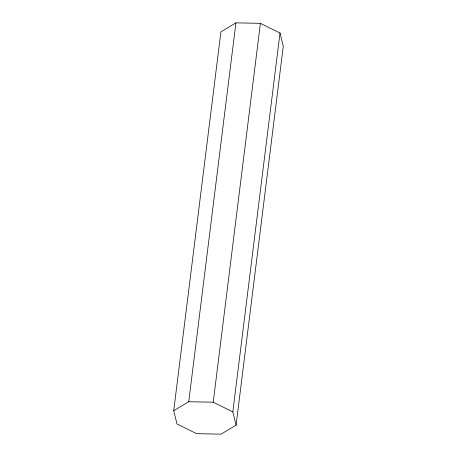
<?xml version="1.0" encoding="UTF-8"?>
<svg xmlns="http://www.w3.org/2000/svg" width="457" height="457" viewBox="0 0 457 457"><rect width="100%" height="100%" fill="white"/><g stroke="black" fill="none" stroke-linecap="round" stroke-linejoin="round"><path stroke-width="0.69" d="M173.723 410.734L220.914 31.859L235.926 22.85L260.404 23.336L280.021 33.035L283.277 46.266L236.086 425.141L221.074 434.15L196.596 433.664L176.979 423.965L173.723 410.734L188.735 401.726L213.213 402.211L232.83 411.911L236.086 425.141M188.735 401.726L235.926 22.85M213.213 402.211L260.404 23.336M232.83 411.911L280.021 33.035"/></g></svg>
